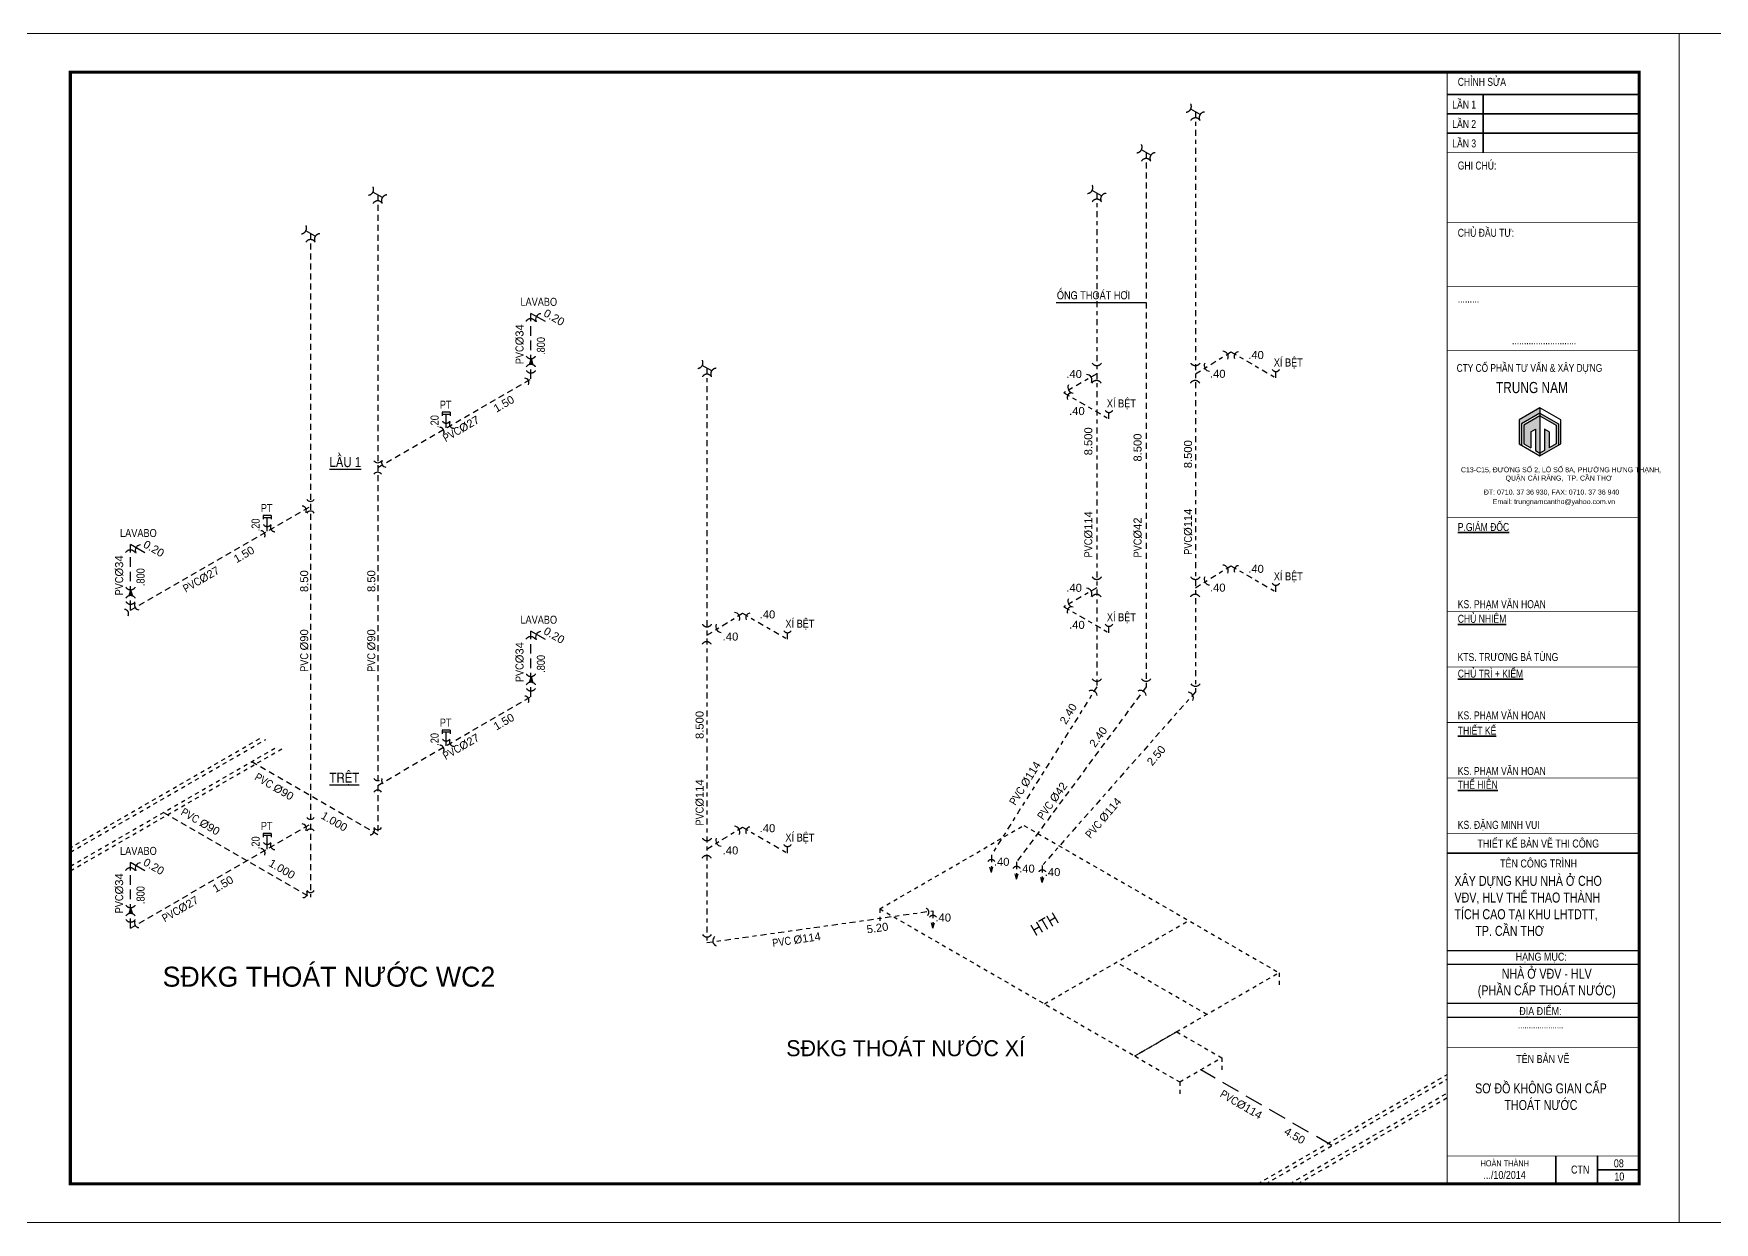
# Model space of a CAD drawing. Header units: millimetres. Extents: x -341 to 79, y 65 to 137.
# Drawn here: x -46.34 to -4.34, y 107.61 to 137.31 of the extents above; entities that cross this region are included whole.
import ezdxf

# ---------------------------------------------------------------- set-up
doc = ezdxf.new("R2010")
doc.units = ezdxf.units.MM
doc.header["$LTSCALE"] = 0.3
doc.header["$MEASUREMENT"] = 0
for name, pattern in [('ACAD_ISO10W100', [18, 12, -3, 0, -3]), ('DASHDOTX2', [2, 1, -0.5, 0, -0.5]), ('DASHEDX2', [1.5, 1, -0.5])]:
    doc.linetypes.add(name, pattern=pattern)
doc.layers.get('0').update_dxf_attribs({"linetype": 'CONTINUOUS', "lineweight": 13})
doc.layers.get('DEFPOINTS').update_dxf_attribs({"linetype": 'CONTINUOUS', "lineweight": 13})
for name, color, linetype in [('CAP NUOC', 6, 'CONTINUOUS'), ('KHUNG', 6, 'CONTINUOUS'), ('LAYER 7', 7, 'CONTINUOUS'), ('LAYER 8', 8, 'CONTINUOUS'), ('LAYER1', 1, 'CONTINUOUS'), ('LAYER5', 5, 'CONTINUOUS'), ('LAYER7', 7, 'CONTINUOUS'), ('ong', 5, 'CONTINUOUS'), ('THOAT NUOC', 5, 'CONTINUOUS'), ('TUONG7', 7, 'CONTINUOUS')]:
    doc.layers.add(name, color=color, linetype=linetype)
doc.styles.add('HELVE-KT', font='VHELVCN.TTF')
doc.styles.add('VNAVO', font='', dxfattribs={"width": 1.1})
doc.styles.add('VNI - HELVE', font='VBOOKMN.TTF', dxfattribs={"width": 0.8})
doc.styles.get('VNAVO').set_extended_font_data('VNarial')

# ---------------------------------------------------------------- blocks, each defined once
blk = doc.blocks.new('AAEER')
at = {"linetype": 'Continuous', "ltscale": 0.08}
h = blk.add_hatch(color=8, dxfattribs=at)
h.paths.add_polyline_path([(377.886, 656.949), (377.886, 657.083), (377.366, 656.782), (377.366, 656.181), (377.423, 656.148), (377.423, 656.682)])
h.paths.add_polyline_path([(377.886, 656.882), (377.481, 656.649), (377.481, 656.181), (377.655, 656.081), (377.655, 656.482), (377.771, 656.548), (377.771, 656.014), (377.886, 655.947)])
blk.add_hatch(color=8, dxfattribs=at).paths.add_polyline_path([(378.118, 656.482), (378.002, 656.548), (378.002, 656.014), (377.886, 655.947), (377.886, 655.88), (378.349, 656.148), (378.349, 656.682), (377.886, 656.949), (377.886, 656.882), (378.291, 656.649), (378.291, 656.181), (378.118, 656.081)])
for p, q in [((377.886, 656.949), (377.423, 656.682)), ((377.886, 656.882), (377.481, 656.649)), ((377.886, 657.083), (377.886, 656.949)), ((377.886, 657.083), (377.886, 655.88)), ((377.886, 656.949), (378.349, 656.682)), ((377.886, 656.882), (377.886, 655.947)), ((377.886, 656.882), (378.291, 656.649)), ((377.423, 656.682), (377.423, 656.148)), ((377.481, 656.649), (377.481, 656.181)), ((377.655, 656.482), (377.771, 656.548)), ((377.655, 656.482), (377.655, 656.081)), ((377.771, 656.548), (377.771, 656.014)), ((378.118, 656.482), (378.002, 656.548)), ((378.002, 656.548), (378.002, 656.014)), ((378.118, 656.482), (378.118, 656.081)), ((378.291, 656.649), (378.291, 656.181)), ((378.349, 656.682), (378.349, 656.148))]:
    blk.add_line(p, q, dxfattribs=at)
blk.add_lwpolyline([(377.366, 656.181), (377.886, 655.88), (378.407, 656.181), (378.407, 656.782), (377.886, 657.083), (377.366, 656.782)], close=True, dxfattribs=at)
for points in [[(377.481, 656.181), (377.655, 656.081)], [(378.291, 656.181), (378.118, 656.081)], [(377.771, 656.014), (377.886, 655.947)], [(378.002, 656.014), (377.886, 655.947)]]:
    blk.add_lwpolyline(points, dxfattribs=at)
for points in [[(375.565, 643.528), (380.365, 643.528)], [(375.565, 643.18), (380.365, 643.18)], [(375.565, 642.208), (380.365, 642.208)], [(375.565, 641.861), (380.365, 641.861)]]:
    blk.add_lwpolyline(points)
at = {"layer": 'LAYER 7', "lineweight": 35}
for points in [[(375.565, 664.914), (380.365, 664.914)], [(376.469, 663.456), (376.469, 664.914)], [(375.565, 664.428), (380.365, 664.428)], [(375.565, 663.942), (380.365, 663.942)], [(375.565, 645.958), (380.365, 645.958)], [(378.282, 638.389), (378.282, 637.695)], [(379.323, 638.389), (379.323, 638.389), (379.323, 637.695)], [(379.323, 638.042), (380.365, 638.042)]]:
    blk.add_lwpolyline(points, dxfattribs=at)
at = {"layer": 'LAYER7', "const_width": 0.0278}
blk.add_lwpolyline([(380.365, 665.47), (375.565, 665.47), (375.565, 637.695), (380.365, 637.695)], close=True, dxfattribs=at)
at = {"layer": 'LAYER7'}
for points, const_width in [([(375.565, 663.456), (380.365, 663.456)], 0.0174), ([(375.565, 661.712), (380.365, 661.712)], 0.0174), ([(375.565, 660.112), (380.365, 660.112)], 0.0174), ([(375.565, 658.512), (380.365, 658.512)], 0.0212), ([(375.565, 654.346), (380.365, 654.346)], 0.0174), ([(375.565, 651.999), (380.365, 651.999)], 0.0174), ([(375.565, 650.61), (380.365, 650.61)], 0.0174), ([(375.565, 649.221), (380.365, 649.221)], 0.0174), ([(375.565, 647.833), (380.365, 647.833)], 0.0174), ([(375.565, 646.444), (380.365, 646.444)], 0.0174), ([(375.565, 641.097), (380.365, 641.097)], 0.0174), ([(375.565, 638.389), (380.365, 638.389)], 0.0174)]:
    blk.add_lwpolyline(points, dxfattribs=dict(at, const_width=const_width))
at = {"layer": 'LAYER 7', "lineweight": 35, "style": 'VNI - HELVE'}
for s, insert, char_height, width, attachment_point in [('CHÆNH SÖÛA', (375.833, 665.327), 0.2, 5.31965, 1), ('LAÀN 1', (375.696, 664.761), 0.2, 5.31965, 1), ('LAÀN 2', (375.696, 664.275), 0.2, 5.31965, 1), ('LAÀN 3', (375.696, 663.789), 0.2, 5.31965, 1), ('GHI CHUÙ:', (375.833, 663.236), 0.2, 5.31965, 1), ('CHUÛ ÑAÀU TÖ:', (375.833, 661.556), 0.2, 5.31965, 1), ('.........', (375.833, 659.91), 0.2, 5.31965, 1), ('...........................', (377.188, 658.873), 0.2, 5.31965, 1), ('{\\LP.GIAÙM ÑOÁC}', (375.833, 654.205), 0.2, 5.31965, 1), ('KS. PHAÏM VAÊN HOAN', (375.833, 652.277), 0.2, 5.31965, 1), ('{\\LCHUÛ NHIEÄM}', (375.833, 651.912), 0.2, 5.31965, 1), ('KTS. TRÖÔNG BAÙ TUØNG', (375.828, 650.957), 0.2, 5.31965, 1), ('{\\LCHUÛ TRÌ + KIEÅM}', (375.833, 650.542), 0.2, 5.31965, 1), ('KS. PHAÏM VAÊN HOAN', (375.833, 649.499), 0.2, 5.31965, 1), ('{\\LTHIEÁT KEÁ}', (375.833, 649.118), 0.2, 5.31965, 1), ('KS. PHAÏM VAÊN HOAN', (375.833, 648.11), 0.2, 5.31965, 1), ('{\\LTHEÅ HIEÄN}', (375.833, 647.765), 0.2, 5.31965, 1), ('KS. ÑAËNG MINH VUI', (375.833, 646.764), 0.2, 5.31965, 1), ('{\\fVNI-Helve|b0|i0|c0|p2;THIEÁT KEÁ BAÛN VEÕ THI COÂNG}', (376.323, 646.297), 0.2, 5.31965, 1), ('{\\fVNI-Helve|b0|i0|c0|p2;TEÂN COÂNG TRÌNH}', (376.889, 645.799), 0.2, 5.31965, 1), ('XAÂY DÖÏNG KHU NHAØ ÔÛ CHO\\PVÑV, HLV THEÅ THAO THAØNH \\PTÍCH CAO TAÏI KHU LHTDTT, \\P       TP. CAÀN THÔ', (375.75, 645.39), 0.25, 7.09083, 1), ('{\\fVNI-Helve|b0|i0|c0|p2;HAÏNG MUÏC:}', (377.279, 643.469), 0.2, 5.31965, 1), ('NHAØ ÔÛ VÑV - HLV\\P(PHAÀN CAÁP THOAÙT NÖÔÙC)', (378.055, 643.07), 0.25, 4.30245, 2), ('{\\fVNI-Helve|b0|i0|c0|p2;ÑÒA ÑIEÅM:}', (377.37, 642.111), 0.2, 5.31965, 1), ('{\\fVNI-Helve|b0|i0|c0|p2;.....................}', (377.337, 641.754), 0.17359, 5.31965, 1), ('{\\fVNI-Helve|b0|i0|c0|p2;TEÂN BAÛN VEÕ}', (377.294, 640.914), 0.2, 5.31965, 1), ('{\\fVNI-Helve|b0|i0|c0|p2;HOAØN THAØNH}', (376.401, 638.282), 0.15, 5.31965, 1), ('{\\fVNI-Helve|b0|i0|c0|p2;.../10/2014}', (376.475, 638.017), 0.2, 5.31965, 1), ('{\\fVNI-Helve|b0|i0|c0|p2;CTN}', (378.663, 638.151), 0.2, 5.31965, 1), ('{\\fVNI-Helve|b0|i0|c0|p2;10}', (379.745, 637.978), 0.2, 5.31965, 1)]:
    blk.add_mtext(s, dxfattribs=dict(at, insert=insert, char_height=char_height, width=width, attachment_point=attachment_point))
at = {"layer": 'LAYER5', "attachment_point": 1, "style": 'VNI - HELVE'}
for s, insert, char_height, width in [('{\\H0.9774x;CTY COÅ PHAÀN TÖ VAÁN & XAÂY DÖÏNG} ', (375.805, 658.177), 0.19891, 4.67984), ('TRUNG NAM', (376.787, 657.729), 0.2777, 3.59296), ('{\\fVNI-Helve|b0|i0|c0|p2;C13-C15, ÑÖÔØNG SOÁ 2, LOÂ SOÁ 8A, PHÖÔØNG HÖNG THAÏNH, \\P                       QUAÄN CAÙI RAÊNG,  TP. CAÀN THÔ}', (375.912, 655.598), 0.12499, 8.0242), ('{\\fVNI-Helve|b0|i0|c0|p2;ÑT: 0710. 37 36 930, FAX: 0710. 37 36 940}', (376.484, 655.04), 0.12499, 8.0242), ('{\\fVNI-Helve|b0|i0|c0|p2;Email: trungnamcantho@yahoo.com.vn}', (376.706, 654.803), 0.12499, 8.0242)]:
    blk.add_mtext(s, dxfattribs=dict(at, insert=insert, char_height=char_height, width=width))

msp = doc.modelspace()

# ---------------------------------------------------------------- hatches: boundary and pattern name
at = {"layer": 'THOAT NUOC', "linetype": 'DASHEDX2', "ltscale": 3}
for points in [[(-33.9063, 129.1906), (-33.9063, 129.1906), (-33.8607, 129.0359, 0.2083886), (-33.9551, 129.0363)], [(-43.9106, 123.4146), (-43.9106, 123.4146), (-43.865, 123.26, 0.2083886), (-43.9594, 123.2603)], [(-33.9063, 121.2485), (-33.9063, 121.2485), (-33.8607, 121.0939, 0.2083886), (-33.9551, 121.0943)], [(-43.9106, 115.4726), (-43.9106, 115.4726), (-43.865, 115.3179, 0.2083886), (-43.9594, 115.3183)]]:
    msp.add_hatch(color=256, dxfattribs=at).paths.add_polyline_path(points)

# ---------------------------------------------------------------- linework, layer by layer
at = {"layer": 'CAP NUOC', "linetype": 'Continuous', "ltscale": 0.08}
msp.add_arc((-37.5259, 126.5938), 0.1134, 154.26483, 266.28695, dxfattribs=at)
at = {"layer": 'DEFPOINTS', "linetype": 'Continuous', "ltscale": 0.08}
for points in [[(-47.2157, 107.6101), (-5.2157, 107.6101), (-5.2157, 137.3101), (-47.2157, 137.3101)], [(-5.2157, 107.6101), (36.7843, 107.6101), (36.7843, 137.3101), (-5.2157, 137.3101)]]:
    msp.add_lwpolyline(points, close=True, dxfattribs=at)
at = {"layer": 'KHUNG', "linetype": 'Continuous', "ltscale": 0.08}
for centre, radius, start, end in [((-16.6249, 129.2343), 0.1417, 334.72275, 86.74486), ((-16.9432, 129.0183), 0.1417, 154.72275, 266.74486), ((-16.2242, 129.2433), 0.1134, 93.25514, 205.27725), ((-34.0706, 128.5877), 0.1134, 334.26483, 86.28695), ((-20.3509, 128.4724), 0.1417, 154.72275, 266.74486), ((-20.0299, 128.6537), 0.1417, 334.72275, 86.74486), ((-20.3954, 128.2204), 0.1134, 93.25514, 205.27725), ((-37.7377, 126.7004), 0.1104, 213.21396, 326.78604), ((-37.7377, 126.2369), 0.1134, 34.26483, 146.28695), ((-39.415, 125.732), 0.1104, 213.21396, 326.78604), ((-39.6326, 125.3922), 0.1134, 334.72275, 86.74486), ((-39.415, 125.2685), 0.1134, 34.26483, 146.28695), ((-16.6249, 123.8921), 0.1417, 334.72275, 86.74486), ((-16.2242, 123.9011), 0.1134, 93.25514, 205.27725), ((-16.9432, 123.6761), 0.1417, 154.72275, 266.74486), ((-43.7002, 123.0291), 0.1134, 154.26483, 266.28695), ((-20.3509, 123.1303), 0.1417, 154.72275, 266.74486), ((-20.0299, 123.3116), 0.1417, 334.72275, 86.74486), ((-44.0748, 122.8117), 0.1134, 334.26483, 86.28695), ((-28.8293, 122.7075), 0.1417, 334.72275, 86.74486), ((-28.4286, 122.7165), 0.1134, 93.25514, 205.27725), ((-20.3954, 122.8782), 0.1134, 93.25514, 205.27725), ((-29.1477, 122.4915), 0.1417, 154.72275, 266.74486), ((-19.767, 121.2666), 0.138, 213.21397, 326.78603), ((-18.5359, 121.2666), 0.138, 213.21397, 326.78603), ((-17.3048, 121.1415), 0.138, 213.21397, 326.78603), ((-34.0706, 120.6456), 0.1134, 334.26483, 86.28695), ((-19.9015, 120.7573), 0.1417, 5.80406, 117.82617), ((-18.676, 120.7591), 0.1417, 7.07864, 119.10075), ((-17.4952, 120.7123), 0.1417, 334.72275, 86.74486), ((-37.7377, 118.2949), 0.1134, 34.26483, 146.28695), ((-39.415, 117.79), 0.1104, 213.21396, 326.78604), ((-39.6326, 117.4501), 0.1134, 334.72275, 86.74486), ((-39.415, 117.3265), 0.1134, 34.26483, 146.28695), ((-37.7377, 117.5332), 0.1104, 213.21396, 326.78604), ((-29.1477, 117.1494), 0.1417, 154.72275, 266.74486), ((-28.8293, 117.3654), 0.1417, 334.72275, 86.74486), ((-28.4286, 117.3744), 0.1134, 93.25514, 205.27725), ((-39.415, 115.962), 0.1104, 213.21396, 326.78604), ((-43.7002, 115.0871), 0.1134, 154.26483, 266.28695), ((-29.5092, 114.8791), 0.138, 213.21397, 326.78603), ((-29.2214, 114.6464), 0.1417, 133.49871, 245.52082)]:
    msp.add_arc(centre, radius, start, end, dxfattribs=at)
at = {"layer": 'LAYER 8', "linetype": 'DASHEDX2', "ltscale": 0.2}
for points in [[(-45.4509, 116.9515), (-40.6294, 119.7315)], [(-45.4157, 116.8564), (-40.5293, 119.6738)], [(-45.4157, 116.5101), (-40.2292, 119.5005)], [(-45.4157, 116.3947), (-40.1292, 119.4427)], [(-25.1905, 115.4469), (-21.5878, 117.5269)], [(-21.5878, 117.5269), (-15.2139, 113.8469)], [(-25.1905, 115.4469), (-18.8165, 111.7669)], [(-25.1905, 115.4469), (-25.1905, 115.0945)], [(-21.0752, 113.0709), (-17.4725, 115.1509)], [(-17.0152, 112.8069), (-19.2739, 114.1109)], [(-18.8165, 111.7669), (-15.2139, 113.8469)], [(-15.2139, 113.8469), (-15.2139, 113.4945)], [(-17.7691, 112.3716), (-18.8165, 111.7669), (-17.6941, 111.1188), (-16.6479, 111.7228)], [(-17.7691, 112.3716), (-16.6479, 111.7228)], [(-16.6479, 111.7228), (-16.6479, 111.3704)], [(-15.748, 108.5726), (-11.0153, 111.3014)], [(-17.6941, 111.1188), (-17.6941, 110.7664)], [(-15.5478, 108.5726), (-11.0153, 111.1859)], [(-14.9472, 108.5726), (-11.0153, 110.8396)], [(-14.747, 108.5726), (-11.0153, 110.7242)]]:
    msp.add_lwpolyline(points, dxfattribs=at)
at = {"layer": 'LAYER5', "linetype": 'DASHDOTX2'}
for points in [[(-17.187, 135.2871), (-17.4225, 135.4225)], [(-29.3914, 128.8838), (-29.6269, 129.0193)], [(-22.4024, 116.3554), (-22.4417, 116.484)], [(-22.4024, 116.3554), (-22.3631, 116.484)], [(-21.7707, 116.1854), (-21.81, 116.314)], [(-21.7707, 116.1854), (-21.7314, 116.314)], [(-21.1301, 116.0982), (-21.1694, 116.2268)], [(-21.1301, 116.0982), (-21.0907, 116.2268)], [(-23.8621, 114.9626), (-23.9014, 115.0913)], [(-23.8621, 114.9626), (-23.8228, 115.0913)]]:
    msp.add_lwpolyline(points, dxfattribs=at)
at = {"layer": 'LAYER5', "linetype": 'DASHEDX2', "ltscale": 1.5}
for points in [[(-18.4182, 134.2713), (-18.6536, 134.4067)], [(-37.62, 133.2142), (-37.8555, 133.3496)], [(-19.6493, 133.2555), (-19.8848, 133.3909)], [(-39.2973, 132.2458), (-39.5328, 132.3813)], [(-36.0267, 127.4589), (-36.0267, 127.7975)], [(-40.4996, 124.8765), (-40.4996, 125.2151)], [(-36.0267, 119.5169), (-36.0267, 119.8555)], [(-40.4996, 116.9344), (-40.4996, 117.2731)], [(-13.8917, 109.5275), (-17.171, 111.4208)]]:
    msp.add_lwpolyline(points, dxfattribs=at)
at = {"layer": 'LAYER5', "linetype": 'DASHEDX2', "ltscale": 0.5}
for points in [[(-18.5359, 134.339), (-18.5359, 120.9896)], [(-37.7377, 133.2819), (-37.7377, 117.3039)], [(-39.415, 132.3135), (-39.415, 115.7326)], [(-37.7377, 126.4711), (-33.9077, 128.6823)], [(-43.912, 122.9063), (-39.415, 125.5027)], [(-18.5359, 120.9896), (-21.7707, 116.6169)], [(-37.7377, 118.529), (-33.9077, 120.7403)], [(-40.8863, 119.1217), (-37.7377, 117.3039)], [(-43.0871, 117.8527), (-39.415, 115.7326)], [(-43.912, 114.9643), (-39.415, 117.5606)]]:
    msp.add_lwpolyline(points, dxfattribs=at)
at = {"layer": 'LAYER5', "linetype": 'Continuous', "ltscale": 0.08}
for points in [[(-35.9269, 127.8502), (-36.1266, 127.8502)], [(-36.1266, 127.8502), (-36.1266, 127.7583)], [(-35.9269, 127.7975), (-36.1266, 127.7975)], [(-35.9269, 127.8502), (-35.9269, 127.7583)], [(-40.3998, 125.2678), (-40.5994, 125.2678)], [(-40.5994, 125.2678), (-40.5994, 125.1759)], [(-40.3998, 125.2151), (-40.5994, 125.2151)], [(-40.3998, 125.2678), (-40.3998, 125.1759)], [(-35.9269, 119.9082), (-36.1266, 119.9082)], [(-36.1266, 119.9082), (-36.1266, 119.8162)], [(-35.9269, 119.8555), (-36.1266, 119.8555)], [(-35.9269, 119.9082), (-35.9269, 119.8162)], [(-40.3998, 117.3258), (-40.5994, 117.3258)], [(-40.5994, 117.3258), (-40.5994, 117.2338)], [(-40.3998, 117.2731), (-40.5994, 117.2731)], [(-40.3998, 117.3258), (-40.3998, 117.2338)]]:
    msp.add_lwpolyline(points, dxfattribs=at)
at = {"layer": 'LAYER5', "linetype": 'ACAD_ISO10W100', "ltscale": 0.05}
for points in [[(-22.4024, 116.7869), (-22.4024, 116.3554)], [(-21.7707, 116.6169), (-21.7707, 116.1854)], [(-21.1301, 116.5298), (-21.1301, 116.0982)], [(-23.8621, 115.3942), (-23.8621, 114.9626)]]:
    msp.add_lwpolyline(points, dxfattribs=at)
at = {"layer": 'LAYER5', "linetype": 'DASHEDX2', "ltscale": 3}
for centre, radius, start, end in [((-17.5471, 135.4901), 0.1417, 274.93493, 26.95704), ((-17.0679, 135.2103), 0.1417, 92.78012, 204.80224), ((-17.3048, 135.0669), 0.138, 33.21397, 146.78603), ((-29.7515, 129.0869), 0.1417, 274.93493, 26.95704), ((-29.2723, 128.807), 0.1417, 92.78012, 204.80224), ((-29.5092, 128.6637), 0.138, 33.21397, 146.78603), ((-36.1931, 127.3613), 0.1134, 334.72275, 86.74486), ((-36.0267, 127.6882), 0.1104, 213.21397, 326.78603), ((-35.8314, 127.5617), 0.1134, 154.72275, 266.74486), ((-40.6659, 124.7789), 0.1134, 334.72275, 86.74486), ((-40.4996, 125.1058), 0.1104, 213.21397, 326.78603), ((-40.3042, 124.9793), 0.1134, 154.72275, 266.74486), ((-36.1931, 119.4193), 0.1134, 334.72275, 86.74486), ((-36.0267, 119.7462), 0.1104, 213.21397, 326.78603), ((-35.8314, 119.6196), 0.1134, 154.72275, 266.74486), ((-37.9331, 117.4067), 0.1134, 273.25514, 25.27725), ((-40.6659, 116.8368), 0.1134, 334.72275, 86.74486), ((-40.4996, 117.1638), 0.1104, 213.21397, 326.78603), ((-40.3042, 117.0372), 0.1134, 154.72275, 266.74486), ((-39.6104, 115.8354), 0.1134, 273.25514, 25.27725), ((-24.0778, 115.3565), 0.1134, 315.66214, 67.68425)]:
    msp.add_arc(centre, radius, start, end, dxfattribs=at)
at = {"layer": 'LAYER5', "linetype": 'DASHEDX2', "ltscale": 1.5}
for centre, radius, start, end in [((-18.7782, 134.4743), 0.1417, 274.93493, 26.95704), ((-18.5359, 134.0511), 0.138, 33.21397, 146.78603), ((-18.2991, 134.1945), 0.1417, 92.78012, 204.80224), ((-37.98, 133.4172), 0.1417, 274.93493, 26.95704), ((-37.5009, 133.1374), 0.1417, 92.78012, 204.80224), ((-20.0093, 133.4585), 0.1417, 274.93493, 26.95704), ((-19.767, 133.0353), 0.138, 33.21397, 146.78603), ((-19.5302, 133.1787), 0.1417, 92.78012, 204.80224), ((-37.7377, 132.994), 0.138, 33.21397, 146.78603), ((-39.6573, 132.4488), 0.1417, 274.93493, 26.95704), ((-39.1782, 132.169), 0.1417, 92.78012, 204.80224), ((-39.415, 132.0256), 0.138, 33.21397, 146.78603)]:
    msp.add_arc(centre, radius, start, end, dxfattribs=at)
at = {"layer": 'LAYER5', "linetype": 'DASHEDX2', "ltscale": 0.5}
for centre, radius, start, end in [((-37.7377, 118.7584), 0.1104, 213.21396, 326.78604), ((-37.5259, 118.6518), 0.1134, 154.26483, 266.28695)]:
    msp.add_arc(centre, radius, start, end, dxfattribs=at)
at = {"layer": 'LAYER5', "linetype": 'DASHDOTX2'}
for centre in [(-22.4024, 116.5652), (-21.7707, 116.3952), (-21.1301, 116.308), (-23.8621, 115.1724)]:
    msp.add_arc(centre, 0.1065, 34.06038, 146.0825, dxfattribs=at)
at = {"layer": 'LAYER7', "linetype": 'Continuous', "const_width": 0.08}
msp.add_lwpolyline([(-6.2157, 136.3475), (-45.4157, 136.3475), (-45.4157, 108.5726), (-6.2157, 108.5726)], close=True, dxfattribs=at)
at = {"layer": 'ong', "linetype": 'DASHDOTX2', "ltscale": 0.5}
for points in [[(-17.3048, 135.3548), (-17.3048, 120.8646)], [(-19.767, 133.3232), (-19.767, 120.9896)], [(-29.5092, 128.9516), (-29.5092, 114.6022)], [(-17.3048, 128.8074), (-16.417, 129.3563)], [(-16.417, 129.3563), (-15.2924, 128.707)], [(-19.767, 128.8074), (-20.5882, 128.3334)], [(-20.5882, 128.3334), (-19.4636, 127.6841)], [(-17.3048, 123.4653), (-16.417, 124.0141)], [(-16.417, 124.0141), (-15.2924, 123.3648)], [(-19.767, 123.4653), (-20.5882, 122.9912)], [(-29.5092, 122.2807), (-28.6214, 122.8295)], [(-28.6214, 122.8295), (-27.4968, 122.1802)], [(-20.5882, 122.9912), (-19.4636, 122.3419)], [(-19.767, 120.9896), (-22.4024, 116.7869)], [(-17.3048, 120.8646), (-21.1301, 116.5298)], [(-29.5092, 116.9385), (-28.6214, 117.4874)], [(-28.6214, 117.4874), (-27.4968, 116.8381)], [(-29.5092, 114.6022), (-23.8621, 115.3942)]]:
    msp.add_lwpolyline(points, dxfattribs=at)
at = {"layer": 'ong', "linetype": 'DASHDOTX2'}
for points in [[(-15.2924, 128.707), (-15.2924, 128.8692)], [(-19.4636, 127.6841), (-19.4636, 127.8463)], [(-15.2924, 123.3648), (-15.2924, 123.5271)], [(-27.4968, 122.1802), (-27.4968, 122.3424)], [(-19.4636, 122.3419), (-19.4636, 122.5041)], [(-27.4968, 116.8381), (-27.4968, 117.0003)]]:
    msp.add_lwpolyline(points, dxfattribs=at)
at = {"layer": 'ong', "linetype": 'DASHEDX2', "ltscale": 1.5}
for centre, start, end in [((-19.767, 129.1546), 213.21396, 326.78604), ((-17.3048, 129.1546), 213.21396, 326.78604), ((-19.7752, 128.5045), 33.21396, 146.78604), ((-17.313, 128.5045), 33.21396, 146.78604), ((-19.767, 123.8125), 213.21396, 326.78604), ((-17.3048, 123.8125), 213.21396, 326.78604), ((-19.7752, 123.1624), 33.21396, 146.78604), ((-17.313, 123.1624), 33.21396, 146.78604), ((-29.5092, 122.6278), 213.21396, 326.78604), ((-29.5174, 121.9778), 33.21396, 146.78604), ((-29.5092, 117.2857), 213.21396, 326.78604), ((-29.5174, 116.6356), 33.21396, 146.78604)]:
    msp.add_arc(centre, 0.138, start, end, dxfattribs=at)
at = {"layer": 'ong', "linetype": 'DASHDOTX2'}
for centre in [(-15.2924, 128.9796), (-19.4636, 127.9567), (-15.2924, 123.6374), (-27.4968, 122.4528), (-19.4636, 122.6145), (-27.4968, 117.1107)]:
    msp.add_arc(centre, 0.1104, 213.21396, 326.78604, dxfattribs=at)
at = {"layer": 'THOAT NUOC', "linetype": 'DASHEDX2', "ltscale": 3}
for p, q in [((-33.9063, 129.1906), (-33.9551, 129.0363)), ((-33.9063, 129.1906), (-33.8607, 129.0359)), ((-43.9106, 123.4146), (-43.9594, 123.2603)), ((-43.9106, 123.4146), (-43.865, 123.26)), ((-33.9063, 121.2485), (-33.9551, 121.0943)), ((-33.9063, 121.2485), (-33.8607, 121.0939)), ((-43.9106, 115.4726), (-43.9594, 115.3183)), ((-43.9106, 115.4726), (-43.865, 115.3179))]:
    msp.add_line(p, q, dxfattribs=at)
at = {"layer": 'THOAT NUOC', "linetype": 'DASHEDX2', "ltscale": 0.8}
for points in [[(-33.9077, 128.6823), (-33.9077, 130.3206)], [(-43.912, 122.9063), (-43.912, 124.5447)], [(-33.9077, 120.7403), (-33.9077, 122.3786)], [(-43.912, 114.9643), (-43.912, 116.6026)]]:
    msp.add_lwpolyline(points, dxfattribs=at)
at = {"layer": 'THOAT NUOC', "linetype": 'DASHEDX2', "ltscale": 1.5}
for points in [[(-33.5484, 130.1139), (-33.9077, 130.3206)], [(-43.5526, 124.338), (-43.912, 124.5447)], [(-33.5484, 122.1719), (-33.9077, 122.3786)], [(-43.5526, 116.3959), (-43.912, 116.6026)]]:
    msp.add_lwpolyline(points, dxfattribs=at)
at = {"layer": 'THOAT NUOC', "linetype": 'Continuous', "ltscale": 0.08}
for centre in [(-33.65, 130.1711), (-43.6543, 124.3951), (-33.65, 122.229), (-43.6543, 116.4531)]:
    msp.add_arc(centre, 0.1417, 93.71305, 205.73517, dxfattribs=at)
at = {"layer": 'THOAT NUOC', "linetype": 'DASHEDX2', "ltscale": 3}
for centre, radius, start, end in [((-33.9156, 130.0428), 0.1417, 33.70098, 145.72309), ((-33.9084, 128.9042), 0.1417, 33.70098, 145.72309), ((-33.908, 129.3323), 0.1417, 214.08888, 326.11099), ((-33.9077, 128.969), 0.138, 213.21397, 326.78603), ((-43.9199, 124.2668), 0.1417, 33.70098, 145.72309), ((-43.9127, 123.1282), 0.1417, 33.70098, 145.72309), ((-43.9122, 123.5563), 0.1417, 214.08888, 326.11099), ((-43.912, 123.193), 0.138, 213.21397, 326.78603), ((-33.9156, 122.1007), 0.1417, 33.70098, 145.72309), ((-33.9084, 120.9622), 0.1417, 33.70098, 145.72309), ((-33.908, 121.3902), 0.1417, 214.08888, 326.11099), ((-33.9077, 121.027), 0.138, 213.21397, 326.78603), ((-43.9199, 116.3248), 0.1417, 33.70098, 145.72309), ((-43.9122, 115.6143), 0.1417, 214.08888, 326.11099), ((-43.9127, 115.1862), 0.1417, 33.70098, 145.72309), ((-43.912, 115.251), 0.138, 213.21397, 326.78603)]:
    msp.add_arc(centre, radius, start, end, dxfattribs=at)
at = {"layer": 'TUONG7', "linetype": 'Continuous', "ltscale": 0.08}
msp.add_lwpolyline([(-18.5359, 130.5833), (-20.7806, 130.5833)], dxfattribs=at)

# ---------------------------------------------------------------- block references
at = {"layer": 'LAYER 7', "linetype": 'Continuous'}
msp.add_blockref('AAEER', (-386.5807, -529.1221), dxfattribs=at)

# ---------------------------------------------------------------- texts
at = {"layer": 'LAYER 7', "lineweight": 35, "style": 'VNI - HELVE'}
for s, insert, char_height, width, attachment_point in [('SÔ ÑOÀ KHOÂNG GIAN CAÁP THOAÙT NÖÔÙC', (-8.6703, 111.0839), 0.25, 3.29167, 2), ('{\\fVNI-Helve|b0|i0|c0|p2;08}', (-6.8479, 109.1847), 0.2, 5.319651, 1)]:
    msp.add_mtext(s, dxfattribs=dict(at, insert=insert, char_height=char_height, width=width, attachment_point=attachment_point))
at = {"layer": 'LAYER1', "linetype": 'Continuous', "ltscale": 0.05}
for s, insert, char_height, width, attachment_point, style in [('LAVABO', (-34.171, 130.5063), 0.2, 5.705631, 7, 'HELVE-KT'), ('OÁNG THOAÙT HÔI ', (-20.7659, 130.668), 0.2, 4.564505, 7, 'HELVE-KT'), ('XÍ BEÄT', (-14.6211, 128.9432), 0.2, 4.564505, 9, 'HELVE-KT'), ('PT', (-35.8925, 127.9402), 0.2, 4.564505, 9, 'HELVE-KT'), ('XÍ BEÄT', (-18.7923, 127.9203), 0.2, 4.564505, 9, 'HELVE-KT'), ('{\\LLAÀU 1}', (-38.9438, 126.4749), 0.25, 5.705631, 7, 'HELVE-KT'), ('PT', (-40.3654, 125.3578), 0.2, 4.564505, 9, 'HELVE-KT'), ('LAVABO', (-44.1753, 124.7303), 0.2, 5.705631, 7, 'HELVE-KT'), ('XÍ BEÄT', (-14.6211, 123.6011), 0.2, 4.564505, 9, 'HELVE-KT'), ('LAVABO', (-34.171, 122.5642), 0.2, 5.705631, 7, 'HELVE-KT'), ('XÍ BEÄT', (-26.8255, 122.4165), 0.2, 4.564505, 9, 'HELVE-KT'), ('XÍ BEÄT', (-18.7923, 122.5782), 0.2, 4.564505, 9, 'HELVE-KT'), ('PT', (-35.8925, 119.9982), 0.2, 4.564505, 9, 'HELVE-KT'), ('{\\LTREÄT}', (-38.9438, 118.5329), 0.25, 5.705631, 7, 'HELVE-KT'), ('PT', (-40.3654, 117.4158), 0.2, 4.564505, 9, 'HELVE-KT'), ('XÍ BEÄT', (-26.8255, 117.0743), 0.2, 4.564505, 9, 'HELVE-KT'), ('LAVABO', (-44.1753, 116.7883), 0.2, 5.705631, 7, 'HELVE-KT'), ('{\\fVNI-Avo|b0|i0|c0|p2;    SÑKG THOAÙT NÖÔÙC WC2}', (-43.8556, 113.9987), 0.5, 14.48438, 1, 'VNAVO'), ('\\pi0.05647;{\\fVNI-Avo|b0|i0|c0|p2;SÑKG THOAÙT NÖÔÙC XÍ}', (-27.5851, 112.1617), 0.4, 8.096636, 1, 'VNAVO')]:
    msp.add_mtext(s, dxfattribs=dict(at, insert=insert, char_height=char_height, width=width, attachment_point=attachment_point, style=style))
at = {"layer": 'LAYER1', "linetype": 'Continuous', "ltscale": 0.05, "style": 'HELVE-KT'}
for s, insert, char_height, attachment_point, rotation in [('{\\fArial|b0|i0|c0|p34;0.20}', (-33.0423, 130.1695), 0.2, 3, 330), (' PVC{\\fArial|b0|i0|c0|p34;%%C34}', (-34.0864, 128.9869), 0.2, 7, 90), ('.800', (-33.5564, 129.2821), 0.2, 7, 90), ('{\\fArial|b0|i0|c0|p34;.40}', (-15.5941, 129.3791), 0.2, 3, 359.27145), ('{\\fArial|b0|i0|c0|p34;.40}', (-20.139, 128.9057), 0.2, 3, 359.27145), ('{\\fArial|b0|i0|c0|p34;.40}', (-16.5502, 128.9103), 0.2, 3, 359.27145), (' PVC{\\fArial|b0|i0|c0|p34;%%C27      1.50 }', (-34.4011, 128.2832), 0.2, 3, 30.1969), ('.20', (-36.2133, 127.4592), 0.2, 7, 90), ('{\\fArial|b0|i0|c0|p34;.40}', (-20.07, 127.9792), 0.2, 3, 359.27145), (' {\\H0.8x;PVC\\fArial|b0|i0|c0|p34;%%C114                  8.500}', (-19.8734, 124.1431), 0.25, 7, 90), (' {\\H0.8x;PVC\\fArial|b0|i0|c0|p34;%%C42                  8.500}', (-18.6423, 124.1431), 0.25, 7, 90), (' {\\H0.8x;PVC\\fArial|b0|i0|c0|p34;%%C114             8.500}', (-17.3822, 124.2098), 0.25, 7, 90), ('.20', (-40.6861, 124.8768), 0.2, 7, 90), ('{\\fArial|b0|i0|c0|p34;0.20}', (-43.0466, 124.3935), 0.2, 3, 330), (' PVC{\\fArial|b0|i0|c0|p34;%%C27      1.50 }', (-40.8953, 124.521), 0.2, 3, 30.1969), (' PVC{\\fArial|b0|i0|c0|p34;%%C34}', (-44.0907, 123.2109), 0.2, 7, 90), ('.800', (-43.5606, 123.5061), 0.2, 7, 90), ('{\\fArial|b0|i0|c0|p34;.40}', (-15.5941, 124.037), 0.2, 3, 359.27145), (' PVC {\\fArial|b0|i0|c0|p34;%%C90            8.50}', (-39.4669, 121.3013), 0.2, 7, 90), (' PVC {\\fArial|b0|i0|c0|p34;%%C90            8.50}', (-37.7896, 121.3013), 0.2, 7, 90), ('{\\fArial|b0|i0|c0|p34;.40}', (-20.139, 123.5635), 0.2, 3, 359.27145), ('{\\fArial|b0|i0|c0|p34;.40}', (-16.5502, 123.5681), 0.2, 3, 359.27145), ('{\\fArial|b0|i0|c0|p34;.40}', (-27.802, 122.8987), 0.2, 3, 359.27145), ('{\\fArial|b0|i0|c0|p34;.40}', (-20.07, 122.6371), 0.2, 3, 359.27145), ('{\\fArial|b0|i0|c0|p34;0.20}', (-33.0423, 122.2274), 0.2, 3, 330), ('{\\fArial|b0|i0|c0|p34;.40}', (-28.7257, 122.3441), 0.2, 3, 359.27145), (' PVC{\\fArial|b0|i0|c0|p34;%%C34}', (-34.0864, 121.0448), 0.2, 7, 90), ('.800', (-33.5564, 121.34), 0.2, 7, 90), ('PVC {\\fArial|b0|i0|c0|p34;%%C114               2.40}', (-20.4217, 120.601), 0.2, 3, 58.02867), (' PVC{\\fArial|b0|i0|c0|p34;%%C27      1.50 }', (-34.4011, 120.3411), 0.2, 3, 30.1969), (' {\\H0.8x;PVC\\fArial|b0|i0|c0|p34;%%C114             8.500}', (-29.5866, 117.4445), 0.25, 7, 90), ('.20', (-36.2133, 119.5172), 0.2, 7, 90), ('PVC {\\fArial|b0|i0|c0|p34;%%C42               2.40}', (-19.6547, 120.0182), 0.2, 3, 54.23019), ('PVC {\\fArial|b0|i0|c0|p34;%%C114               2.50}', (-18.1847, 119.5469), 0.2, 3, 49.7248), ('PVC {\\fArial|b0|i0|c0|p34;%%C90           1.000 }', (-40.7306, 118.8525), 0.2, 1, 329.8031), ('PVC {\\fArial|b0|i0|c0|p34;%%C90                   1.000 }', (-42.575, 117.9772), 0.2, 1, 329.8031), ('.20', (-40.6861, 116.9348), 0.2, 7, 90), ('{\\fArial|b0|i0|c0|p34;.40}', (-27.802, 117.5566), 0.2, 3, 359.27145), ('{\\fArial|b0|i0|c0|p34;.40}', (-28.7257, 117.0019), 0.2, 3, 359.27145), ('{\\fArial|b0|i0|c0|p34;0.20}', (-43.0466, 116.4515), 0.2, 3, 330), ('{\\fArial|b0|i0|c0|p34;.40}', (-21.9505, 116.7174), 0.2, 3, 359.27145), ('{\\fArial|b0|i0|c0|p34;.40}', (-21.3188, 116.5475), 0.2, 3, 359.27145), ('{\\fArial|b0|i0|c0|p34;.40}', (-20.6782, 116.4603), 0.2, 3, 359.27145), (' PVC{\\fArial|b0|i0|c0|p34;%%C34}', (-44.0907, 115.2689), 0.2, 7, 90), ('.800', (-43.5606, 115.5641), 0.2, 7, 90), (' PVC{\\fArial|b0|i0|c0|p34;%%C27      1.50 }', (-41.4201, 116.2851), 0.2, 3, 30.1969), ('PVC {\\fArial|b0|i0|c0|p34;%%C114               5.20}', (-24.9938, 115.1039), 0.2, 3, 8.19452), ('{\\fArial|b0|i0|c0|p34;.40}', (-23.4102, 115.3247), 0.2, 3, 359.27145), ('HTH', (-20.843, 115.3703), 0.3, 3, 30.1969), (' PVC{\\fArial|b0|i0|c0|p34;%%C114         4.50   }', (-16.6634, 110.9634), 0.2, 1, 329.8031)]:
    msp.add_mtext(s, dxfattribs=dict(at, insert=insert, char_height=char_height, attachment_point=attachment_point, rotation=rotation))

doc.saveas('drawing.dxf')
